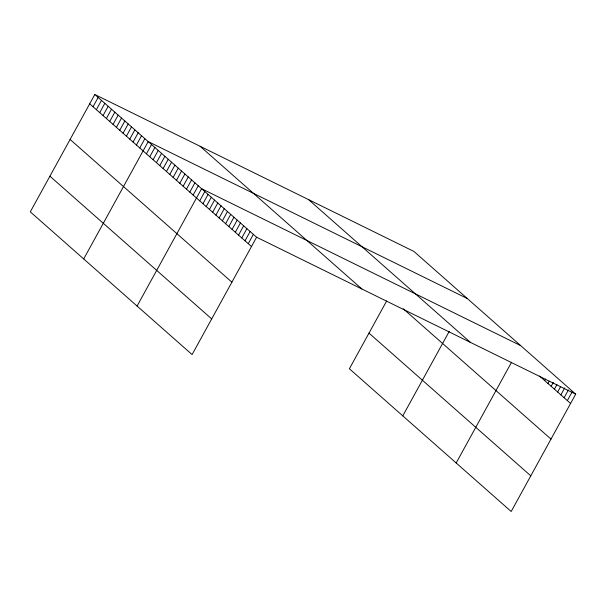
<?xml version="1.0" encoding="UTF-8"?>
<svg xmlns="http://www.w3.org/2000/svg" width="606" height="606" viewBox="0 0 606 606"><rect width="100%" height="100%" fill="white"/><g stroke="black" fill="none" stroke-linecap="round" stroke-linejoin="round"><path stroke-width="0.91" d="M94.809 94.506L30.3 211.85L192.094 354.571L256.611 237.226L94.809 94.506L413.906 251.429L575.7 394.15L511.191 511.494L349.389 368.774L386.666 300.977M93.036 106.739L98.149 97.445M96.377 109.686L101.482 100.391M99.71 112.633L104.823 103.331M103.05 115.572L108.163 106.277M106.383 118.518L111.496 109.224M109.724 121.458L114.837 112.163M113.057 124.404L118.17 115.11M116.397 127.351L121.511 118.049M119.738 130.29L124.844 120.995M123.071 133.237L128.184 123.942M126.412 136.176L131.517 126.881M129.745 139.122L134.858 129.828M133.085 142.069L138.191 132.767M136.418 145.008L141.531 135.714M139.759 147.955L144.864 138.66M83.696 258.944L148.205 141.599L467.294 298.531M146.432 153.841L151.538 144.546M149.765 156.787L154.878 147.485M153.106 159.726L158.219 150.432M156.439 162.673L161.552 153.379M159.779 165.612L164.893 156.318M163.12 168.559L168.226 159.264M166.453 171.506L171.566 162.203M169.794 174.445L174.899 165.15M173.127 177.391L178.24 168.097M176.467 180.33L181.573 171.036M179.8 183.277L184.913 173.983M183.141 186.224L188.246 176.922M186.474 189.163L191.587 179.868M189.814 192.11L194.92 182.815M193.147 195.049L198.26 185.754M137.085 306.045L201.601 188.701L520.69 345.625M199.722 200.851L204.836 191.557M202.957 203.707L208.07 194.405M206.191 206.555L211.305 197.261M209.434 209.411L214.539 200.116M212.668 212.267L217.774 202.972M215.903 215.122L221.016 205.828M219.137 217.978L224.25 208.684M222.372 220.834L227.485 211.532M225.614 223.682L230.719 214.388M228.848 226.538L233.954 217.243M232.083 229.394L237.196 220.099M235.317 232.25L240.43 222.955M238.552 235.105L243.665 225.803M241.786 237.953L246.9 228.659M245.029 240.809L250.134 231.515M248.263 243.665L253.369 234.37M402.785 415.875L449.266 331.323M456.174 462.969L511.57 362.214M544.703 380.613L545.552 379.061M547.938 383.469L549.218 381.144M551.172 386.317L553.301 382.447M554.407 389.173L556.967 384.53M557.649 392.029L560.626 386.605M560.883 394.885L564.716 387.908M564.118 397.741L568.375 389.991M567.352 400.589L572.465 391.294M256.611 237.226L575.7 394.15M539.522 376.046L570.587 403.445M308.605 199.647L470.4 342.367M403.21 308.742L550.99 439.1M200.109 146.288L361.911 289.009M368.993 333.118L530.788 475.839M89.703 103.8L251.498 246.521M70.099 139.456L231.893 282.176M49.904 176.194L211.699 318.915"/></g></svg>
